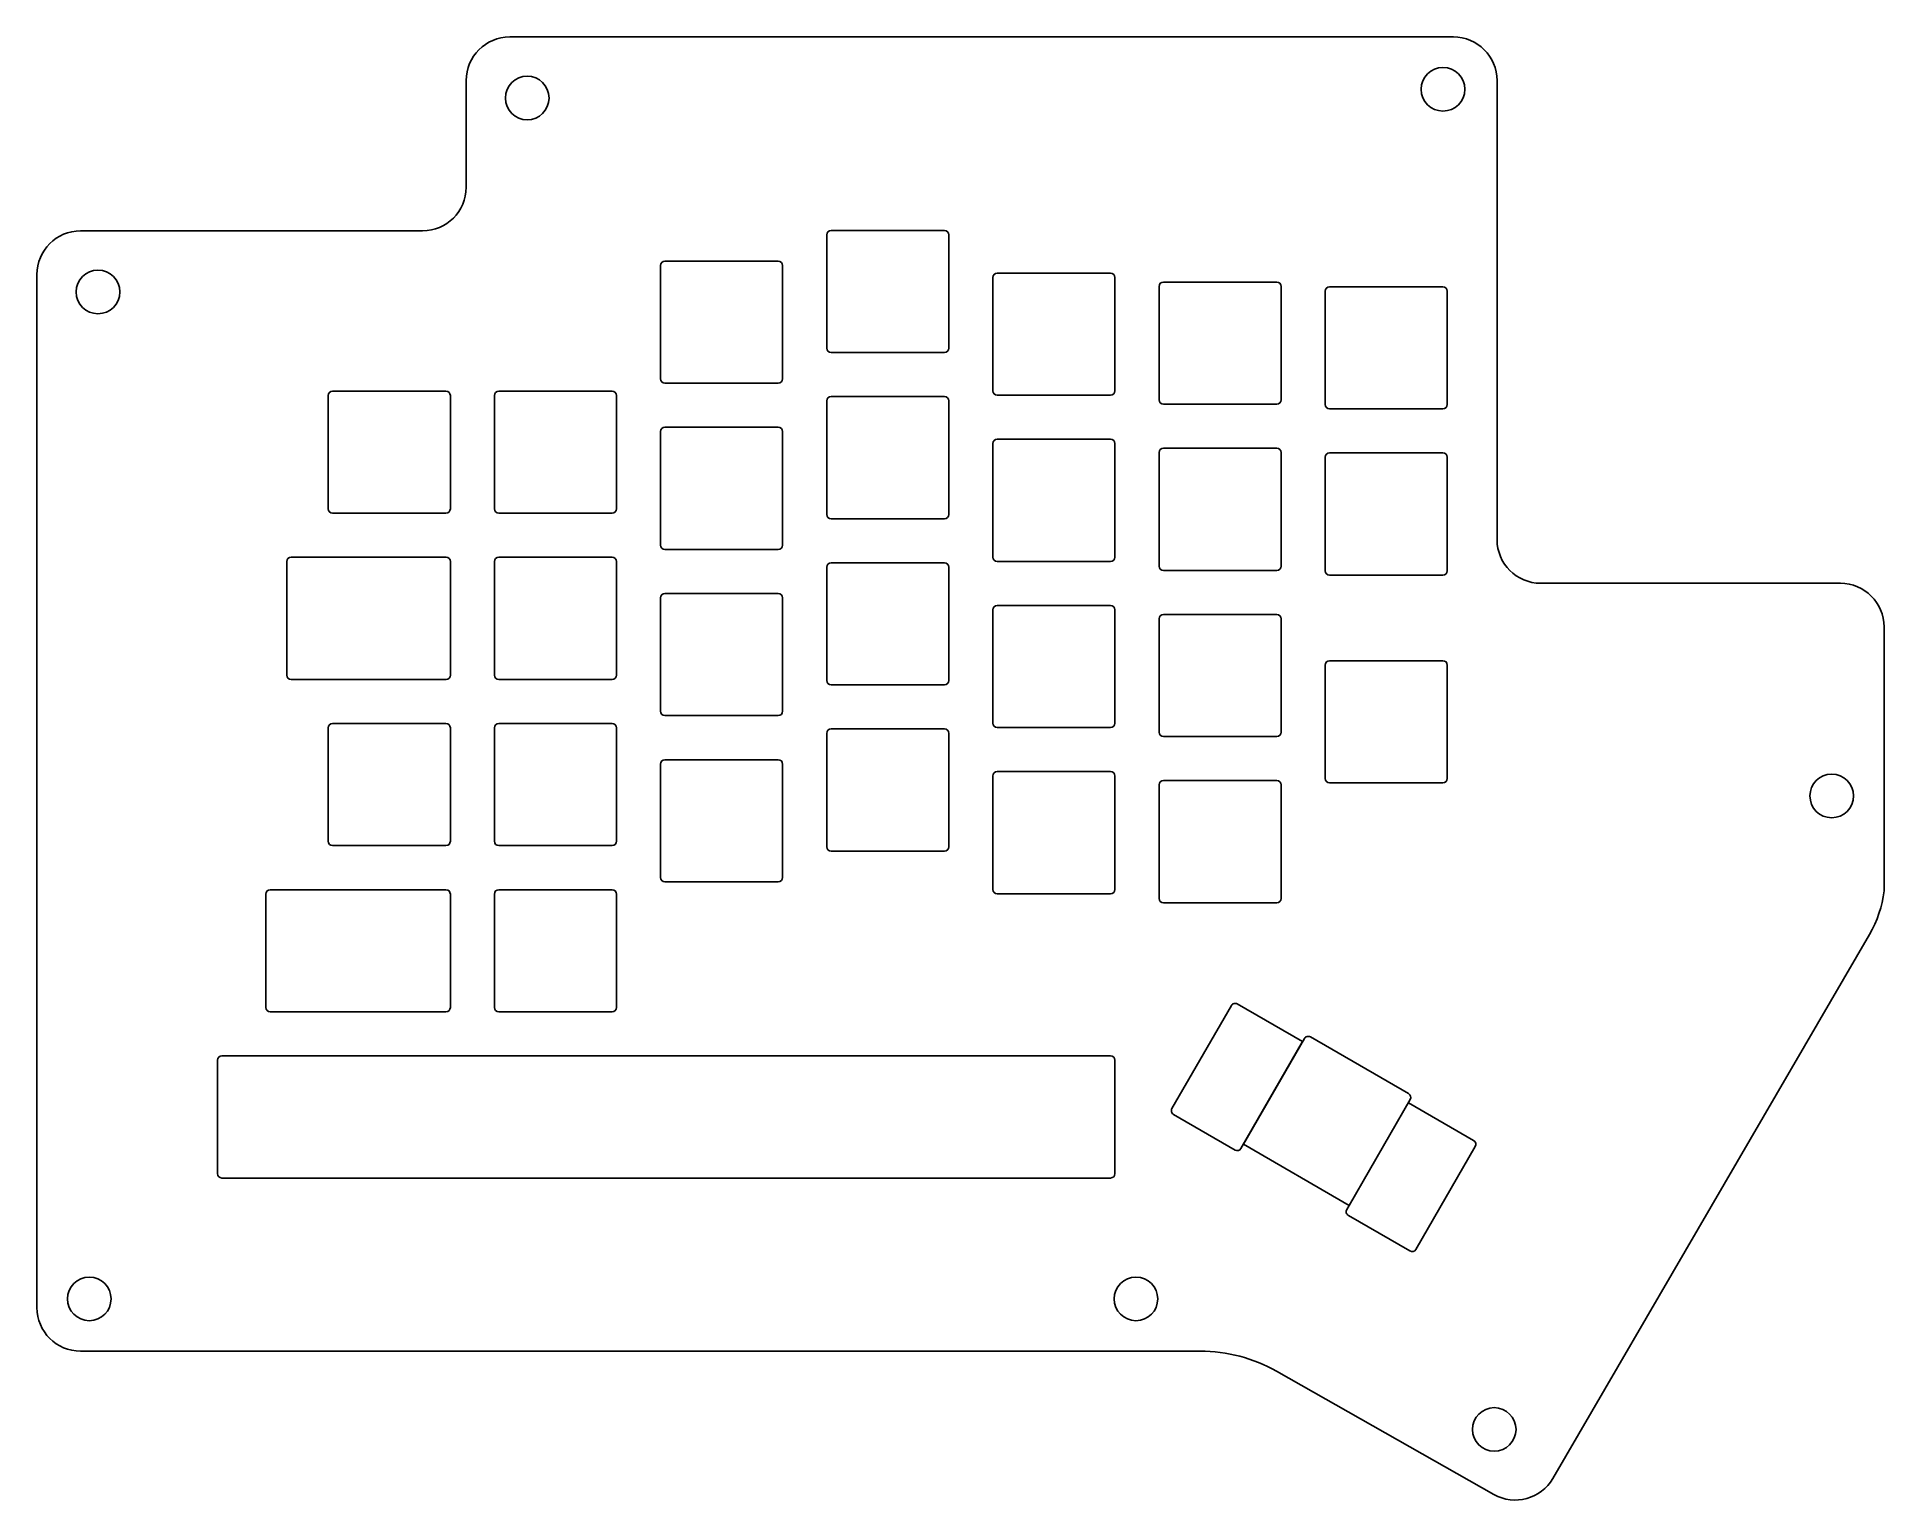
# Model space of a CAD drawing. Extents: x -130 to 81, y -81 to 86.
import ezdxf

# ---------------------------------------------------------------- set-up
doc = ezdxf.new("R2010")
doc.units = 0
doc.layers.add('Sketch003', color=7, linetype='CONTINUOUS')

msp = doc.modelspace()

# ---------------------------------------------------------------- linework, layer by layer
at = {"layer": 'Sketch003'}
for p, q in [((-76.28, 86.44), (31.91, 86.44)), ((-81.28, 81.44), (-81.28, 69.21)), ((36.91, 28.82), (36.91, 81.44)), ((-86.28, 64.21), (-125.49, 64.21)), ((-39.945, 50.765), (-39.945, 63.765)), ((-39.445, 64.265), (-26.445, 64.265)), ((-25.945, 63.765), (-25.945, 50.765)), ((-58.995, 47.245), (-58.995, 60.245)), ((-58.495, 60.745), (-45.495, 60.745)), ((-44.995, 60.245), (-44.995, 47.245)), ((-20.395, 59.375), (-7.395, 59.375)), ((-130.49, 59.21), (-130.49, -59.21)), ((-20.895, 45.875), (-20.895, 58.875)), ((-6.895, 58.875), (-6.895, 45.875)), ((-1.845, 44.845), (-1.845, 57.845)), ((-1.345, 58.345), (11.655, 58.345)), ((12.155, 57.845), (12.155, 44.845)), ((17.205, 44.305), (17.205, 57.305)), ((17.705, 57.805), (30.705, 57.805)), ((31.205, 57.305), (31.205, 44.305)), ((-26.445, 50.265), (-39.445, 50.265)), ((-45.495, 46.745), (-58.495, 46.745)), ((-97.095, 32.345), (-97.095, 45.345)), ((-96.595, 45.845), (-83.595, 45.845)), ((-83.095, 45.345), (-83.095, 32.345)), ((-78.045, 32.345), (-78.045, 45.345)), ((-77.545, 45.845), (-64.545, 45.845)), ((-64.045, 45.345), (-64.045, 32.345)), ((-39.945, 31.715), (-39.945, 44.715)), ((-39.445, 45.215), (-26.445, 45.215)), ((-25.945, 44.715), (-25.945, 31.715)), ((-7.395, 45.375), (-20.395, 45.375)), ((11.655, 44.345), (-1.345, 44.345)), ((30.705, 43.805), (17.705, 43.805)), ((-58.995, 28.195), (-58.995, 41.195)), ((-58.495, 41.695), (-45.495, 41.695)), ((-44.995, 41.195), (-44.995, 28.195)), ((-20.395, 40.325), (-7.395, 40.325)), ((-20.895, 26.825), (-20.895, 39.825)), ((-6.895, 39.825), (-6.895, 26.825)), ((-1.845, 25.795), (-1.845, 38.795)), ((-1.345, 39.295), (11.655, 39.295)), ((12.155, 38.795), (12.155, 25.795)), ((17.205, 25.255), (17.205, 38.255)), ((17.705, 38.755), (30.705, 38.755)), ((31.205, 38.255), (31.205, 25.255)), ((-83.595, 31.845), (-96.595, 31.845)), ((-64.545, 31.845), (-77.545, 31.845)), ((-26.445, 31.215), (-39.445, 31.215)), ((-45.495, 27.695), (-58.495, 27.695)), ((-101.855, 13.295), (-101.855, 26.295)), ((-101.355, 26.795), (-83.59, 26.795)), ((-83.09, 26.295), (-83.09, 13.295)), ((-78.045, 13.295), (-78.045, 26.295)), ((-77.545, 26.795), (-64.545, 26.795)), ((-64.045, 26.295), (-64.045, 13.295)), ((-39.945, 12.665), (-39.945, 25.665)), ((-39.445, 26.165), (-26.445, 26.165)), ((-25.945, 25.665), (-25.945, 12.665)), ((-7.395, 26.325), (-20.395, 26.325)), ((11.655, 25.295), (-1.345, 25.295)), ((30.705, 24.755), (17.705, 24.755)), ((41.91, 23.82), (76.28, 23.82)), ((-58.995, 9.145), (-58.995, 22.145)), ((-58.495, 22.645), (-45.495, 22.645)), ((-44.995, 22.145), (-44.995, 9.145)), ((-20.395, 21.275), (-7.395, 21.275)), ((-20.895, 7.775), (-20.895, 20.775)), ((-6.895, 20.775), (-6.895, 7.775)), ((-1.845, 6.745), (-1.845, 19.745)), ((-1.345, 20.245), (11.655, 20.245)), ((12.155, 19.745), (12.155, 6.745)), ((81.28, -11.45), (81.28, 18.82)), ((17.705, 14.9425), (30.705, 14.9425)), ((-101.355, 12.795), (-83.59, 12.795)), ((-64.545, 12.795), (-77.545, 12.795)), ((17.205, 1.4425), (17.205, 14.4425)), ((31.205, 14.4425), (31.205, 1.4425)), ((-26.445, 12.165), (-39.445, 12.165)), ((-45.495, 8.645), (-58.495, 8.645)), ((-97.095, -5.755), (-97.095, 7.245)), ((-96.595, 7.745), (-83.595, 7.745)), ((-83.095, 7.245), (-83.095, -5.755)), ((-78.045, -5.755), (-78.045, 7.245)), ((-77.545, 7.745), (-64.545, 7.745)), ((-64.045, 7.245), (-64.045, -5.755)), ((-39.945, -6.385), (-39.945, 6.615)), ((-39.445, 7.115), (-26.445, 7.115)), ((-25.945, 6.615), (-25.945, -6.385)), ((-7.395, 7.275), (-20.395, 7.275)), ((11.655, 6.245), (-1.345, 6.245)), ((-58.995, -9.905), (-58.995, 3.095)), ((-58.495, 3.595), (-45.495, 3.595)), ((-44.995, 3.095), (-44.995, -9.905)), ((-20.395, 2.225), (-7.395, 2.225)), ((-20.895, -11.275), (-20.895, 1.725)), ((-6.895, 1.725), (-6.895, -11.275)), ((-1.845, -12.305), (-1.845, 0.695)), ((-1.345, 1.195), (11.655, 1.195)), ((12.155, 0.695), (12.155, -12.305)), ((30.705, 0.9425), (17.705, 0.9425)), ((-83.595, -6.255), (-96.595, -6.255)), ((-64.545, -6.255), (-77.545, -6.255)), ((-26.445, -6.885), (-39.445, -6.885)), ((-45.495, -10.405), (-58.495, -10.405)), ((-104.239, -24.805), (-104.239, -11.805)), ((-103.739, -11.305), (-83.595, -11.305)), ((-83.095, -11.805), (-83.095, -24.805)), ((-78.045, -24.805), (-78.045, -11.805)), ((-77.545, -11.305), (-64.545, -11.305)), ((-64.045, -11.805), (-64.045, -24.805)), ((-7.395, -11.775), (-20.395, -11.775)), ((11.655, -12.805), (-1.345, -12.805)), ((43.3222, -78.7853), (79.6083, -16.4396)), ((-83.595, -25.305), (-103.739, -25.305)), ((-64.545, -25.305), (-77.545, -25.305)), ((-0.3654, -36.3925), (6.4498, -24.5883)), ((7.1328, -24.4052), (14.6187, -28.7272)), ((14.6187, -28.7272), (7.5535, -40.9645)), ((7.8259, -40.4927), (14.8259, -28.3684)), ((15.509, -28.1854), (26.7673, -34.6854)), ((-109.794, -43.855), (-109.794, -30.855)), ((-109.294, -30.355), (-7.395, -30.355)), ((-6.895, -30.855), (-6.895, -43.855)), ((26.9503, -35.3684), (19.9503, -47.4927)), ((26.7431, -35.7272), (34.229, -40.0492)), ((6.8705, -41.1475), (-0.1824, -37.0755)), ((19.9503, -47.4927), (7.8259, -40.4927)), ((34.412, -40.7323), (27.5968, -52.5365)), ((-7.395, -44.355), (-109.294, -44.355)), ((19.6779, -47.9645), (19.9503, -47.4927)), ((26.9138, -52.7195), (19.8609, -48.6475)), ((-125.49, -64.21), (2.8859, -64.21)), ((11.6228, -66.5121), (36.537, -80.621))]:
    msp.add_line(p, q, dxfattribs=at)
for centre in [(30.7112, 80.44), (-74.28, 79.44), (-123.49, 57.21), (75.28, -0.56), (-124.49, -58.21), (-4.49, -58.21), (36.5852, -73.1759)]:
    msp.add_circle(centre, 2.5, dxfattribs=at)
for centre, radius, start, end in [((-76.28, 81.44), 5, 90, 180), ((31.91, 81.44), 5, 0, 90), ((-86.28, 69.21), 5, -90, 0), ((-125.49, 59.21), 5, 90, 180), ((-39.445, 63.765), 0.5, 90, 180), ((-26.445, 63.765), 0.5, 0, 90), ((-58.495, 60.245), 0.5, 90, 180), ((-45.495, 60.245), 0.5, 0, 90), ((-20.395, 58.875), 0.5, 90, 180), ((-7.395, 58.875), 0.5, 0, 90), ((-1.345, 57.845), 0.5, 90, 180), ((11.655, 57.845), 0.5, 0, 90), ((17.705, 57.305), 0.5, 90, 180), ((30.705, 57.305), 0.5, 0, 90), ((-39.445, 50.765), 0.5, 180, -90), ((-26.445, 50.765), 0.5, -90, 0), ((-58.495, 47.245), 0.5, 180, -90), ((-45.495, 47.245), 0.5, -90, 0), ((-96.595, 45.345), 0.5, 90, 180), ((-83.595, 45.345), 0.5, 0, 90), ((-77.545, 45.345), 0.5, 90, 180), ((-64.545, 45.345), 0.5, 0, 90), ((-39.445, 44.715), 0.5, 90, 180), ((-26.445, 44.715), 0.5, 0, 90), ((-20.395, 45.875), 0.5, 180, -90), ((-7.395, 45.875), 0.5, -90, 0), ((-1.345, 44.845), 0.5, 180, -90), ((11.655, 44.845), 0.5, -90, 0), ((17.705, 44.305), 0.5, 180, -90), ((30.705, 44.305), 0.5, -90, 0), ((-58.495, 41.195), 0.5, 90, 180), ((-45.495, 41.195), 0.5, 0, 90), ((-20.395, 39.825), 0.5, 90, 180), ((-7.395, 39.825), 0.5, 0, 90), ((-1.345, 38.795), 0.5, 90, 180), ((11.655, 38.795), 0.5, 0, 90), ((17.705, 38.255), 0.5, 90, 180), ((30.705, 38.255), 0.5, 0, 90), ((-96.595, 32.345), 0.5, 180, -90), ((-83.595, 32.345), 0.5, -90, 0), ((-77.545, 32.345), 0.5, 180, -90), ((-64.545, 32.345), 0.5, -90, 0), ((-39.445, 31.715), 0.5, 180, -90), ((-26.445, 31.715), 0.5, -90, 0), ((-58.495, 28.195), 0.5, 180, -90), ((-45.495, 28.195), 0.5, -90, 0), ((41.91, 28.82), 5, 180, -90), ((-101.355, 26.295), 0.5, 90, 180), ((-83.59, 26.295), 0.5, 0, 90), ((-77.545, 26.295), 0.5, 90, 180), ((-64.545, 26.295), 0.5, 0, 90), ((-39.445, 25.665), 0.5, 90, 180), ((-26.445, 25.665), 0.5, 0, 90), ((-20.395, 26.825), 0.5, 180, -90), ((-7.395, 26.825), 0.5, -90, 0), ((-1.345, 25.795), 0.5, 180, -90), ((11.655, 25.795), 0.5, -90, 0), ((17.705, 25.255), 0.5, 180, -90), ((30.705, 25.255), 0.5, -90, 0), ((76.28, 18.82), 5, 0, 90), ((-58.495, 22.145), 0.5, 90, 180), ((-45.495, 22.145), 0.5, 0, 90), ((-20.395, 20.775), 0.5, 90, 180), ((-7.395, 20.775), 0.5, 0, 90), ((-1.345, 19.745), 0.5, 90, 180), ((11.655, 19.745), 0.5, 0, 90), ((17.705, 14.4425), 0.5, 90, 180), ((30.705, 14.4425), 0.5, 0, 90), ((-101.355, 13.295), 0.5, 180, -90), ((-83.59, 13.295), 0.5, -90, 0), ((-77.545, 13.295), 0.5, 180, -90), ((-64.545, 13.295), 0.5, -90, 0), ((-39.445, 12.665), 0.5, 180, -90), ((-26.445, 12.665), 0.5, -90, 0), ((-58.495, 9.145), 0.5, 180, -90), ((-45.495, 9.145), 0.5, -90, 0), ((-96.595, 7.245), 0.5, 90, 180), ((-83.595, 7.245), 0.5, 0, 90), ((-77.545, 7.245), 0.5, 90, 180), ((-64.545, 7.245), 0.5, 0, 90), ((-39.445, 6.615), 0.5, 90, 180), ((-26.445, 6.615), 0.5, 0, 90), ((-20.395, 7.775), 0.5, 180, -90), ((-7.395, 7.775), 0.5, -90, 0), ((-1.345, 6.745), 0.5, 180, -90), ((11.655, 6.745), 0.5, -90, 0), ((-58.495, 3.095), 0.5, 90, 180), ((-45.495, 3.095), 0.5, 0, 90), ((-20.395, 1.725), 0.5, 90, 180), ((-7.395, 1.725), 0.5, 0, 90), ((-1.345, 0.695), 0.5, 90, 180), ((11.655, 0.695), 0.5, 0, 90), ((17.705, 1.4425), 0.5, 180, -90), ((30.705, 1.4425), 0.5, -90, 0), ((-96.595, -5.755), 0.5, 180, -90), ((-83.595, -5.755), 0.5, -90, 0), ((-77.545, -5.755), 0.5, 180, -90), ((-64.545, -5.755), 0.5, -90, 0), ((-39.445, -6.385), 0.5, 180, -90), ((-26.445, -6.385), 0.5, -90, 0), ((-58.495, -9.905), 0.5, 180, -90), ((-45.495, -9.905), 0.5, -90, 0), ((-103.739, -11.805), 0.5, 90, 180), ((-83.595, -11.805), 0.5, 0, 90), ((-77.545, -11.805), 0.5, 90, 180), ((-64.545, -11.805), 0.5, 0, 90), ((-20.395, -11.275), 0.5, 180, -90), ((-7.395, -11.275), 0.5, -90, 0), ((-1.345, -12.305), 0.5, 180, -90), ((11.655, -12.305), 0.5, -90, 0), ((68.3727, -9.9004), 13, -30.2, -6.84599), ((-103.739, -24.805), 0.5, 180, -90), ((-83.595, -24.805), 0.5, -90, 0), ((-77.545, -24.805), 0.5, 180, -90), ((-64.545, -24.805), 0.5, -90, 0), ((6.8828, -24.8383), 0.5, 60, 150), ((15.259, -28.6184), 0.5, 60, 150), ((-109.294, -30.855), 0.5, 90, 180), ((-7.395, -30.855), 0.5, 0, 90), ((26.5173, -35.1184), 0.5, -30, 60), ((0.0676, -36.6425), 0.5, 150, -120), ((33.979, -40.4823), 0.5, -30, 60), ((7.1205, -40.7145), 0.5, -120, -30), ((-109.294, -43.855), 0.5, 180, -90), ((-7.395, -43.855), 0.5, -90, 0), ((20.1109, -48.2145), 0.5, 150, -120), ((27.1638, -52.2865), 0.5, -120, -30), ((-125.49, -59.21), 5, 180, -90), ((2.8859, -81.94), 17.73, 60.4771, 90), ((39.0008, -76.2702), 5, -119.523, -30.2)]:
    msp.add_arc(centre, radius, start, end, dxfattribs=at)

doc.saveas('drawing.dxf')
